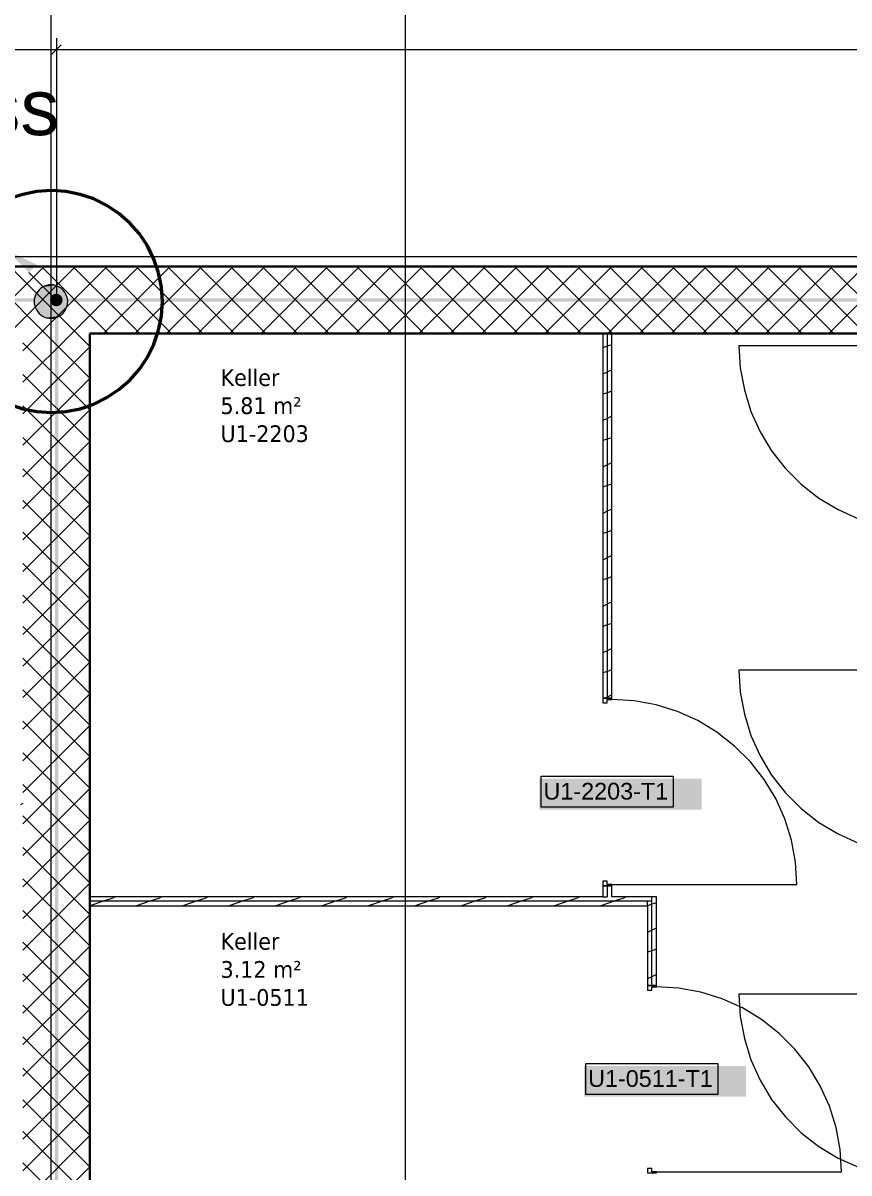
# Model space of a CAD drawing. Extents: x -1132 to 613, y -233 to 616.
# Drawn here: x -355.3 to -281.2, y 434.7 to 537.8 of the extents above; entities that cross this region are included whole.
import ezdxf
from ezdxf.lldxf.tags import DXFTag

# ---------------------------------------------------------------- set-up
doc = ezdxf.new("R2010")
doc.units = 0
doc.layers.get('0').update_dxf_attribs({"lineweight": 13})
for name, color, linetype, lineweight in [('A-AREA-____-IDEN', 7, 'Continuous', 5), ('A-DOOR-____-IDEN', 7, 'Continuous', 5), ('A-DOOR-FRAM-MCUT', 7, 'Continuous', 9), ('A-DOOR-OPNG-OTLN', 7, 'Continuous', 9), ('A-WALL-____-MCUT', 7, 'Continuous', 35), ('A-WALL-____-PATT', 7, 'Continuous', 35), ('A-WALL-FNSH-MCUT', 7, 'Continuous', 35), ('S-GRID-____-OTLN', 7, 'Continuous', 5)]:
    doc.layers.add(name, color=color, linetype=linetype, lineweight=lineweight)
for name, color, linetype, lineweight, true_color in [('A-DETL-____-OTLN', 5, 'Continuous', 9, 0x0000ff), ('EL01_VVV_Mass Blitzschutz', 3, 'Continuous', 13, 0x00ff00), ('EL01_WAN_Blitzschutz Text', 1, 'Continuous', 13, 0xff0000), ('EL01_WAN_Leitung_Potentialausgleich', 1, 'fein_strichliert', 13, 0xff0000)]:
    doc.layers.add(name, color=color, linetype=linetype, lineweight=lineweight, true_color=true_color)
doc.styles.get("Standard").update_dxf_attribs({"font": 'arial.ttf'})
tags = doc.linetypes.add('_Rasterlinie_', pattern=[0.375, 0.2, -0.05, 0.075, -0.05]).pattern_tags.tags
tags[10:11] = [DXFTag(74, 4), DXFTag(75, 0), DXFTag(340, '0'), DXFTag(46, 1.0), DXFTag(50, 0.0), DXFTag(44, 0.0), DXFTag(45, 0.0)]
tags[8:9] = [DXFTag(74, 4), DXFTag(75, 0), DXFTag(340, '0'), DXFTag(46, 1.0), DXFTag(50, 0.0), DXFTag(44, 0.0), DXFTag(45, 0.0)]
tags[6:7] = [DXFTag(74, 4), DXFTag(75, 0), DXFTag(340, '0'), DXFTag(46, 1.0), DXFTag(50, 0.0), DXFTag(44, 0.0), DXFTag(45, 0.0)]
tags[4:5] = [DXFTag(74, 4), DXFTag(75, 0), DXFTag(340, '0'), DXFTag(46, 1.0), DXFTag(50, 0.0), DXFTag(44, 0.0), DXFTag(45, 0.0)]
tags = doc.linetypes.add('_Strichliert - Fein_', pattern=[0.15, 0.1, -0.05]).pattern_tags.tags
tags[6:7] = [DXFTag(74, 4), DXFTag(75, 0), DXFTag(340, '0'), DXFTag(46, 1.0), DXFTag(50, 0.0), DXFTag(44, 0.0), DXFTag(45, 0.0)]
tags[4:5] = [DXFTag(74, 4), DXFTag(75, 0), DXFTag(340, '0'), DXFTag(46, 1.0), DXFTag(50, 0.0), DXFTag(44, 0.0), DXFTag(45, 0.0)]
tags = doc.linetypes.add('fein_strichliert', pattern=[4, 1, -2, 1]).pattern_tags.tags
tags[8:9] = [DXFTag(74, 4), DXFTag(75, 0), DXFTag(340, '0'), DXFTag(46, 0.0), DXFTag(50, 0.0), DXFTag(44, 0.0), DXFTag(45, 0.0)]
tags[6:7] = [DXFTag(74, 4), DXFTag(75, 0), DXFTag(340, '0'), DXFTag(46, 0.0), DXFTag(50, 0.0), DXFTag(44, 0.0), DXFTag(45, 0.0)]
tags[4:5] = [DXFTag(74, 4), DXFTag(75, 0), DXFTag(340, '0'), DXFTag(46, 0.0), DXFTag(50, 0.0), DXFTag(44, 0.0), DXFTag(45, 0.0)]

# ---------------------------------------------------------------- blocks, each defined once
blk = doc.blocks.new('Referenz-A0UJ2EK7XE', base_point=(-1124.08, -162.87))
at = {"layer": 'A-DETL-____-OTLN', "color": 0, "linetype": '_Strichliert - Fein_', "ltscale": 0.13}
blk.add_line((64.01, 516.86), (-1115.8, 516.86), dxfattribs=at)
at = {"layer": 'A-DOOR-____-IDEN', "color": 0, "linetype": 'Continuous', "ltscale": 0.13}
for p, q in [((-308.83, 470.29), (-296.99, 470.29)), ((-308.83, 467.51), (-308.83, 470.29)), ((-296.99, 470.29), (-296.99, 467.51)), ((-296.99, 467.51), (-308.83, 467.51)), ((-304.83, 444.53), (-292.99, 444.53)), ((-304.83, 441.75), (-304.83, 444.53)), ((-292.99, 444.53), (-292.99, 441.75)), ((-292.99, 441.75), (-304.83, 441.75))]:
    blk.add_line(p, q, dxfattribs=at)
at = {"layer": 'A-DOOR-____-IDEN', "color": 7, "linetype": 'Continuous', "ltscale": 0.13, "true_color": 0xffffff}
for points in [[(-309, 467.29), (-294.46, 467.29), (-309, 470.05)], [(-294.46, 467.29), (-309, 470.05), (-294.46, 470.05)], [(-305, 441.53), (-290.46, 441.53), (-305, 444.29)], [(-290.46, 441.53), (-305, 444.29), (-290.46, 444.29)]]:
    blk.add_solid(points, dxfattribs=at)
at = {"layer": 'A-DOOR-FRAM-MCUT', "color": 0, "linetype": 'Continuous', "ltscale": 0.13}
for p, q in [((-302.51, 477.26), (-303.31, 477.26)), ((-303.31, 477.26), (-303.31, 476.86)), ((-303.31, 476.86), (-302.91, 476.86)), ((-302.91, 476.86), (-302.91, 477.16)), ((-302.91, 477.16), (-302.51, 477.16)), ((-302.51, 477.16), (-302.51, 477.26)), ((-302.91, 460.86), (-303.31, 460.86)), ((-303.31, 460.86), (-303.31, 460.46)), ((-303.31, 460.46), (-302.51, 460.46)), ((-302.91, 460.56), (-302.91, 460.86)), ((-302.51, 460.56), (-302.91, 460.56)), ((-302.51, 460.46), (-302.51, 460.56)), ((-298.51, 451.5), (-299.31, 451.5)), ((-299.31, 451.5), (-299.31, 451.1)), ((-299.31, 451.1), (-298.91, 451.1)), ((-298.91, 451.1), (-298.91, 451.4)), ((-298.91, 451.4), (-298.51, 451.4)), ((-298.51, 451.4), (-298.51, 451.5)), ((-298.91, 435.1), (-299.31, 435.1)), ((-299.31, 435.1), (-299.31, 434.7)), ((-299.31, 434.7), (-298.51, 434.7)), ((-298.91, 434.8), (-298.91, 435.1)), ((-298.51, 434.8), (-298.91, 434.8)), ((-298.51, 434.7), (-298.51, 434.8))]:
    blk.add_line(p, q, dxfattribs=at)
at = {"layer": 'A-DOOR-OPNG-OTLN', "color": 0, "linetype": 'Continuous', "ltscale": 0.13}
for p, q in [((-274.51, 508.88), (-291.11, 508.88)), ((-291.11, 508.88), (-290.99, 506.88)), ((-290.99, 506.88), (-290.62, 504.91)), ((-290.62, 504.91), (-290.03, 502.99)), ((-290.03, 502.99), (-289.2, 501.16)), ((-289.2, 501.16), (-288.17, 499.45)), ((-288.17, 499.45), (-286.93, 497.87)), ((-286.93, 497.87), (-285.51, 496.45)), ((-285.51, 496.45), (-283.94, 495.22)), ((-283.94, 495.22), (-282.22, 494.18)), ((-282.22, 494.18), (-280.39, 493.36)), ((-274.51, 479.8), (-291.11, 479.8)), ((-291.11, 479.8), (-290.99, 477.8)), ((-290.99, 477.8), (-290.62, 475.83)), ((-300.51, 477.04), (-302.51, 477.16)), ((-298.53, 476.68), (-300.51, 477.04)), ((-296.62, 476.08), (-298.53, 476.68)), ((-294.79, 475.26), (-296.62, 476.08)), ((-290.62, 475.83), (-290.03, 473.92)), ((-293.08, 474.22), (-294.79, 475.26)), ((-291.5, 472.98), (-293.08, 474.22)), ((-290.03, 473.92), (-289.2, 472.09)), ((-290.08, 471.57), (-291.5, 472.98)), ((-288.84, 469.99), (-290.08, 471.57)), ((-289.2, 472.09), (-288.17, 470.37)), ((-288.17, 470.37), (-286.93, 468.8)), ((-287.81, 468.27), (-288.84, 469.99)), ((-286.98, 466.44), (-287.81, 468.27)), ((-286.93, 468.8), (-285.51, 467.38)), ((-285.51, 467.38), (-283.94, 466.14)), ((-286.39, 464.53), (-286.98, 466.44)), ((-283.94, 466.14), (-282.22, 465.1)), ((-282.22, 465.1), (-280.39, 464.28)), ((-286.03, 462.56), (-286.39, 464.53)), ((-285.91, 460.56), (-286.03, 462.56)), ((-302.51, 460.56), (-285.91, 460.56)), ((-296.51, 451.28), (-298.51, 451.4)), ((-294.53, 450.92), (-296.51, 451.28)), ((-292.62, 450.32), (-294.53, 450.92)), ((-274.51, 450.73), (-291.11, 450.73)), ((-291.11, 450.73), (-290.99, 448.73)), ((-290.79, 449.5), (-292.62, 450.32)), ((-290.99, 448.73), (-290.62, 446.76)), ((-289.08, 448.46), (-290.79, 449.5)), ((-287.5, 447.22), (-289.08, 448.46)), ((-290.62, 446.76), (-290.03, 444.84)), ((-286.08, 445.81), (-287.5, 447.22)), ((-284.84, 444.23), (-286.08, 445.81)), ((-290.03, 444.84), (-289.2, 443.01)), ((-283.81, 442.51), (-284.84, 444.23)), ((-289.2, 443.01), (-288.17, 441.3)), ((-282.98, 440.68), (-283.81, 442.51)), ((-288.17, 441.3), (-286.93, 439.72)), ((-282.39, 438.77), (-282.98, 440.68)), ((-286.93, 439.72), (-285.51, 438.3)), ((-285.51, 438.3), (-283.94, 437.07)), ((-282.03, 436.8), (-282.39, 438.77)), ((-283.94, 437.07), (-282.22, 436.03)), ((-281.91, 434.8), (-282.03, 436.8)), ((-282.22, 436.03), (-280.39, 435.21)), ((-298.51, 434.8), (-281.91, 434.8))]:
    blk.add_line(p, q, dxfattribs=at)
at = {"layer": 'A-WALL-____-MCUT', "color": 0, "linetype": 'Continuous', "ltscale": 0.35}
for p, q in [((51.19, 515.98), (-1115.8, 515.98)), ((-349.31, 407.14), (-349.31, 509.98)), ((-349.31, 509.98), (-226.61, 509.98))]:
    blk.add_line(p, q, dxfattribs=at)
at = {"layer": 'A-WALL-____-MCUT', "color": 0, "linetype": 'Continuous', "lineweight": 9, "ltscale": 0.13}
for p, q in [((-302.91, 509.98), (-302.91, 477.26)), ((-302.91, 460.46), (-302.91, 459.46)), ((-298.91, 459.06), (-349.31, 459.06)), ((-303.31, 459.46), (-302.91, 459.46)), ((-299.31, 458.66), (-299.31, 459.06)), ((-298.91, 451.5), (-298.91, 459.46))]:
    blk.add_line(p, q, dxfattribs=at)
at = {"layer": 'A-WALL-____-PATT', "color": 0, "linetype": 'Continuous', "lineweight": 9, "ltscale": 0.13}
for p, q in [((-359.42, 509.98), (-353.42, 515.98)), ((-353.31, 509.98), (-359.31, 515.98)), ((-356.59, 509.98), (-350.59, 515.98)), ((-350.49, 509.98), (-356.49, 515.98)), ((-353.76, 509.98), (-347.76, 515.98)), ((-347.66, 509.98), (-353.66, 515.98)), ((-350.93, 509.98), (-344.93, 515.98)), ((-344.83, 509.98), (-350.83, 515.98)), ((-348.1, 509.98), (-342.1, 515.98)), ((-342, 509.98), (-348, 515.98)), ((-345.27, 509.98), (-339.27, 515.98)), ((-339.17, 509.98), (-345.17, 515.98)), ((-342.45, 509.98), (-336.45, 515.98)), ((-336.34, 509.98), (-342.34, 515.98)), ((-339.62, 509.98), (-333.62, 515.98)), ((-333.52, 509.98), (-339.52, 515.98)), ((-336.79, 509.98), (-330.79, 515.98)), ((-330.69, 509.98), (-336.69, 515.98)), ((-333.96, 509.98), (-327.96, 515.98)), ((-327.86, 509.98), (-333.86, 515.98)), ((-331.13, 509.98), (-325.13, 515.98)), ((-325.03, 509.98), (-331.03, 515.98)), ((-328.3, 509.98), (-322.3, 515.98)), ((-322.2, 509.98), (-328.2, 515.98)), ((-325.48, 509.98), (-319.48, 515.98)), ((-319.37, 509.98), (-325.37, 515.98)), ((-322.65, 509.98), (-316.65, 515.98)), ((-316.54, 509.98), (-322.54, 515.98)), ((-319.82, 509.98), (-313.82, 515.98)), ((-313.72, 509.98), (-319.72, 515.98)), ((-316.99, 509.98), (-310.99, 515.98)), ((-310.89, 509.98), (-316.89, 515.98)), ((-314.16, 509.98), (-308.16, 515.98)), ((-308.06, 509.98), (-314.06, 515.98)), ((-311.33, 509.98), (-305.33, 515.98)), ((-305.23, 509.98), (-311.23, 515.98)), ((-308.51, 509.98), (-302.51, 515.98)), ((-302.4, 509.98), (-308.4, 515.98)), ((-305.68, 509.98), (-299.68, 515.98)), ((-299.57, 509.98), (-305.57, 515.98)), ((-302.85, 509.98), (-296.85, 515.98)), ((-296.75, 509.98), (-302.75, 515.98)), ((-300.02, 509.98), (-294.02, 515.98)), ((-293.92, 509.98), (-299.92, 515.98)), ((-297.19, 509.98), (-291.19, 515.98)), ((-291.09, 509.98), (-297.09, 515.98)), ((-294.36, 509.98), (-288.36, 515.98)), ((-288.26, 509.98), (-294.26, 515.98)), ((-291.53, 509.98), (-285.53, 515.98)), ((-285.43, 509.98), (-291.43, 515.98)), ((-288.71, 509.98), (-282.71, 515.98)), ((-282.6, 509.98), (-288.6, 515.98)), ((-285.88, 509.98), (-279.88, 515.98)), ((-279.78, 509.98), (-285.78, 515.98)), ((-283.05, 509.98), (-277.05, 515.98)), ((-276.95, 509.98), (-282.95, 515.98)), ((-355.31, 508.43), (-353.76, 509.98)), ((-355.31, 505.6), (-350.93, 509.98)), ((-349.31, 505.97), (-353.31, 509.98)), ((-349.31, 508.8), (-350.49, 509.98)), ((-349.31, 503.14), (-355.31, 509.14)), ((-355.31, 502.78), (-349.31, 508.78)), ((-302.91, 508.83), (-303.31, 508.7)), ((-302.51, 508.96), (-302.91, 508.83)), ((-349.31, 500.31), (-355.31, 506.31)), ((-302.91, 506.52), (-303.31, 506.32)), ((-302.51, 506.72), (-302.91, 506.52)), ((-355.31, 499.95), (-349.31, 505.95)), ((-302.91, 504.66), (-303.31, 504.53)), ((-302.51, 504.8), (-302.91, 504.66)), ((-349.31, 497.48), (-355.31, 503.48)), ((-355.31, 497.12), (-349.31, 503.12)), ((-302.91, 502.36), (-303.31, 502.16)), ((-302.51, 502.56), (-302.91, 502.36)), ((-349.31, 494.66), (-355.31, 500.66)), ((-355.31, 494.29), (-349.31, 500.29)), ((-302.91, 500.5), (-303.31, 500.37)), ((-302.51, 500.63), (-302.91, 500.5)), ((-302.91, 498.19), (-303.31, 497.99)), ((-302.51, 498.39), (-302.91, 498.19)), ((-349.31, 491.83), (-355.31, 497.83)), ((-355.31, 491.46), (-349.31, 497.46)), ((-302.91, 496.33), (-303.31, 496.2)), ((-302.51, 496.47), (-302.91, 496.33)), ((-349.31, 489), (-355.31, 495)), ((-355.31, 488.63), (-349.31, 494.63)), ((-302.91, 494.03), (-303.31, 493.83)), ((-302.51, 494.23), (-302.91, 494.03)), ((-349.31, 486.17), (-355.31, 492.17)), ((-302.91, 492.17), (-303.31, 492.04)), ((-302.51, 492.3), (-302.91, 492.17)), ((-355.31, 485.8), (-349.31, 491.8)), ((-302.91, 489.86), (-303.31, 489.66)), ((-302.51, 490.06), (-302.91, 489.86)), ((-349.31, 483.34), (-355.31, 489.34)), ((-355.31, 482.98), (-349.31, 488.98)), ((-302.91, 488.01), (-303.31, 487.87)), ((-302.51, 488.14), (-302.91, 488.01)), ((-349.31, 480.51), (-355.31, 486.51)), ((-355.31, 480.15), (-349.31, 486.15)), ((-302.91, 485.7), (-303.31, 485.5)), ((-302.51, 485.9), (-302.91, 485.7)), ((-349.31, 477.69), (-355.31, 483.69)), ((-302.91, 483.84), (-303.31, 483.71)), ((-302.51, 483.97), (-302.91, 483.84)), ((-355.31, 477.32), (-349.31, 483.32)), ((-302.51, 481.73), (-302.91, 481.53)), ((-349.31, 474.86), (-355.31, 480.86)), ((-302.91, 481.53), (-303.31, 481.33)), ((-355.31, 474.49), (-349.31, 480.49)), ((-302.91, 479.68), (-303.31, 479.54)), ((-302.51, 479.81), (-302.91, 479.68)), ((-349.31, 472.03), (-355.31, 478.03)), ((-355.31, 471.66), (-349.31, 477.66)), ((-302.51, 477.57), (-302.91, 477.37)), ((-302.91, 477.37), (-303.12, 477.26)), ((-349.31, 469.2), (-355.31, 475.2)), ((-355.31, 468.83), (-349.31, 474.83)), ((-349.31, 466.37), (-355.31, 472.37)), ((-355.31, 466.01), (-349.31, 472.01)), ((-349.31, 463.54), (-355.31, 469.54)), ((-355.31, 463.18), (-349.31, 469.18)), ((-355.31, 467.83), (-355.53, 467.71)), ((-349.31, 460.72), (-355.31, 466.72)), ((-355.31, 460.35), (-349.31, 466.35)), ((-349.31, 457.89), (-355.31, 463.89)), ((-355.31, 457.52), (-349.31, 463.52)), ((-349.31, 455.06), (-355.31, 461.06)), ((-355.31, 454.69), (-349.31, 460.69)), ((-348.1, 459.06), (-349.3, 458.66)), ((-347.25, 459.34), (-348.1, 459.06)), ((-347.05, 459.46), (-347.2, 459.38)), ((-343.93, 459.06), (-345.13, 458.66)), ((-343.08, 459.34), (-343.93, 459.06)), ((-342.89, 459.46), (-343.04, 459.38)), ((-339.77, 459.06), (-340.97, 458.66)), ((-338.92, 459.34), (-339.77, 459.06)), ((-338.72, 459.46), (-338.87, 459.38)), ((-335.61, 459.06), (-336.81, 458.66)), ((-334.75, 459.34), (-335.61, 459.06)), ((-334.56, 459.46), (-334.71, 459.38)), ((-331.44, 459.06), (-332.64, 458.66)), ((-330.59, 459.34), (-331.44, 459.06)), ((-330.39, 459.46), (-330.54, 459.38)), ((-327.28, 459.06), (-328.48, 458.66)), ((-326.42, 459.34), (-327.28, 459.06)), ((-326.23, 459.46), (-326.38, 459.38)), ((-323.11, 459.06), (-324.31, 458.66)), ((-322.26, 459.34), (-323.11, 459.06)), ((-322.07, 459.46), (-322.21, 459.38)), ((-318.95, 459.06), (-320.15, 458.66)), ((-318.09, 459.34), (-318.95, 459.06)), ((-317.9, 459.46), (-318.05, 459.38)), ((-314.78, 459.06), (-315.98, 458.66)), ((-313.93, 459.34), (-314.78, 459.06)), ((-313.74, 459.46), (-313.88, 459.38)), ((-310.62, 459.06), (-311.82, 458.66)), ((-309.76, 459.34), (-310.62, 459.06)), ((-309.57, 459.46), (-309.72, 459.38)), ((-306.45, 459.06), (-307.65, 458.66)), ((-305.6, 459.34), (-306.45, 459.06)), ((-305.41, 459.46), (-305.55, 459.38)), ((-302.29, 459.06), (-303.49, 458.66)), ((-301.43, 459.34), (-302.29, 459.06)), ((-301.24, 459.46), (-301.39, 459.38)), ((-298.51, 458.93), (-298.91, 458.8)), ((-349.31, 452.23), (-355.31, 458.23)), ((-355.31, 451.86), (-349.31, 457.86)), ((-299.31, 458.66), (-299.32, 458.66)), ((-298.91, 458.8), (-299.31, 458.66)), ((-298.91, 456.46), (-299.31, 456.26)), ((-298.51, 456.66), (-298.91, 456.46)), ((-349.31, 449.4), (-355.31, 455.4)), ((-355.31, 449.04), (-349.31, 455.04)), ((-298.51, 454.77), (-298.91, 454.63)), ((-298.91, 454.63), (-299.31, 454.5)), ((-349.31, 446.57), (-355.31, 452.57)), ((-355.31, 446.21), (-349.31, 452.21)), ((-298.91, 452.3), (-299.31, 452.1)), ((-298.51, 452.5), (-298.91, 452.3)), ((-349.31, 443.74), (-355.31, 449.74)), ((-355.31, 443.38), (-349.31, 449.38)), ((-349.31, 440.92), (-355.31, 446.92)), ((-355.31, 440.55), (-349.31, 446.55)), ((-349.31, 438.09), (-355.31, 444.09)), ((-355.31, 437.72), (-349.31, 443.72)), ((-349.31, 435.26), (-355.31, 441.26)), ((-355.31, 434.89), (-349.31, 440.89)), ((-349.31, 432.43), (-355.31, 438.43)), ((-355.31, 432.06), (-349.31, 438.06)), ((-349.31, 429.6), (-355.31, 435.6)), ((-355.31, 429.24), (-349.31, 435.24))]:
    blk.add_line(p, q, dxfattribs=at)
at = {"layer": 'A-WALL-FNSH-MCUT', "color": 0, "linetype": 'Continuous', "lineweight": 9, "ltscale": 0.13}
for p, q in [((-303.31, 509.98), (-303.31, 477.26)), ((-302.51, 477.26), (-302.51, 509.98)), ((-303.31, 477.26), (-302.51, 477.26)), ((-302.51, 460.46), (-303.31, 460.46)), ((-303.31, 460.46), (-303.31, 459.46)), ((-302.51, 459.46), (-302.51, 460.46)), ((-303.31, 459.46), (-349.31, 459.46)), ((-298.51, 459.46), (-302.51, 459.46)), ((-298.51, 451.5), (-298.51, 459.46)), ((-349.31, 458.66), (-299.31, 458.66)), ((-299.31, 458.66), (-299.31, 451.5)), ((-299.31, 451.5), (-298.51, 451.5))]:
    blk.add_line(p, q, dxfattribs=at)
at = {"layer": 'S-GRID-____-OTLN', "color": 0, "linetype": '_Rasterlinie_', "ltscale": 0.13}
for p, q in [((-352.81, 600.16), (-352.81, 199.37)), ((-321.01, -159.1), (-321.01, 585.98))]:
    blk.add_line(p, q, dxfattribs=at)
at = {"layer": 'A-AREA-____-IDEN', "color": 0, "linetype": 'Continuous', "ltscale": 0.13, "char_height": 1.5, "attachment_point": 1}
for s, insert in [('{\\W0.9;\\fVerdana;Keller}', (-337.59, 506.77)), ('{\\W0.9;\\fVerdana;5.81 m²}', (-337.59, 504.25)), ('{\\W0.9;\\fVerdana;U1-2203}', (-337.59, 501.74)), ('{\\W0.9;\\fVerdana;Keller}', (-337.59, 456.22)), ('{\\W0.9;\\fVerdana;3.12 m²}', (-337.59, 453.7)), ('{\\W0.9;\\fVerdana;U1-0511}', (-337.59, 451.19))]:
    blk.add_mtext(s, dxfattribs=dict(at, insert=insert))
at = {"layer": 'A-DOOR-____-IDEN', "color": 0, "linetype": 'Continuous', "ltscale": 0.13, "char_height": 1.5, "attachment_point": 1}
for s, insert in [('{\\fArial;U1-2203-T1}', (-308.63, 469.68)), ('{\\fArial;U1-0511-T1}', (-304.63, 443.92))]:
    blk.add_mtext(s, dxfattribs=dict(at, insert=insert))
blk = doc.blocks.new('Bauteilbeschriftung-A0UJ2EKBXE', base_point=(-456.09, 527.76))
at = {"color": 0, "linetype": 'ByBlock', "lineweight": -2, "ltscale": 0.13, "insert": (-456.09, 532.76), "char_height": 5, "attachment_point": 1}
blk.add_mtext('{\\fArial;Bodenpfahl Armierungsanschluss }', dxfattribs=at)
blk = doc.blocks.new('Kreis-A0UJ2ENVXE', base_point=(-362.71, 502.89))
at = {"color": 0, "linetype": 'ByBlock', "lineweight": -2, "ltscale": 0.5}
for p, q in [((-356.57, 522.04), (-357.73, 521.46)), ((-355.33, 522.45), (-356.57, 522.04)), ((-354.06, 522.71), (-355.33, 522.45)), ((-352.76, 522.79), (-354.06, 522.71)), ((-351.46, 522.71), (-352.76, 522.79)), ((-350.18, 522.45), (-351.46, 522.71)), ((-348.95, 522.04), (-350.18, 522.45)), ((-347.78, 521.46), (-348.95, 522.04)), ((-358.82, 520.74), (-359.8, 519.88)), ((-357.73, 521.46), (-358.82, 520.74)), ((-346.7, 520.74), (-347.78, 521.46)), ((-345.72, 519.88), (-346.7, 520.74)), ((-359.8, 519.88), (-360.65, 518.9)), ((-344.86, 518.9), (-345.72, 519.88)), ((-360.65, 518.9), (-361.38, 517.82)), ((-344.14, 517.82), (-344.86, 518.9)), ((-361.38, 517.82), (-361.95, 516.65)), ((-343.56, 516.65), (-344.14, 517.82)), ((-361.95, 516.65), (-362.37, 515.42)), ((-343.14, 515.42), (-343.56, 516.65)), ((-362.37, 515.42), (-362.63, 514.14)), ((-342.89, 514.14), (-343.14, 515.42)), ((-362.63, 514.14), (-362.71, 512.84)), ((-342.8, 512.84), (-342.89, 514.14)), ((-362.71, 512.84), (-362.63, 511.54)), ((-342.89, 511.54), (-342.8, 512.84)), ((-362.63, 511.54), (-362.37, 510.26)), ((-343.14, 510.26), (-342.89, 511.54)), ((-362.37, 510.26), (-361.95, 509.03)), ((-343.56, 509.03), (-343.14, 510.26)), ((-361.95, 509.03), (-361.38, 507.86)), ((-344.14, 507.86), (-343.56, 509.03)), ((-361.38, 507.86), (-360.65, 506.78)), ((-344.86, 506.78), (-344.14, 507.86)), ((-360.65, 506.78), (-359.8, 505.8)), ((-345.72, 505.8), (-344.86, 506.78)), ((-359.8, 505.8), (-358.82, 504.94)), ((-346.7, 504.94), (-345.72, 505.8)), ((-358.82, 504.94), (-357.73, 504.22)), ((-347.78, 504.22), (-346.7, 504.94)), ((-357.73, 504.22), (-356.57, 503.64)), ((-356.57, 503.64), (-355.33, 503.23)), ((-355.33, 503.23), (-354.06, 502.97)), ((-351.46, 502.97), (-350.18, 503.23)), ((-350.18, 503.23), (-348.95, 503.64)), ((-348.95, 503.64), (-347.78, 504.22)), ((-354.06, 502.97), (-352.76, 502.89)), ((-352.76, 502.89), (-351.46, 502.97))]:
    blk.add_line(p, q, dxfattribs=at)
blk = doc.blocks.new('Anschlusspunkt-A0UJ2EP5XE', base_point=(-354.3, 511.34))
at = {"color": 0, "linetype": 'ByBlock', "lineweight": -2, "ltscale": 0.13}
for p, q in [((-354.1, 513.59), (-354.19, 513.41)), ((-353.99, 513.75), (-354.1, 513.59)), ((-353.86, 513.9), (-353.99, 513.75)), ((-353.72, 514.03), (-353.86, 513.9)), ((-353.55, 514.14), (-353.72, 514.03)), ((-353.38, 514.23), (-353.55, 514.14)), ((-353.19, 514.29), (-353.38, 514.23)), ((-353, 514.33), (-353.19, 514.29)), ((-352.8, 514.34), (-353, 514.33)), ((-352.61, 514.33), (-352.8, 514.34)), ((-352.42, 514.29), (-352.61, 514.33)), ((-352.23, 514.23), (-352.42, 514.29)), ((-352.05, 514.14), (-352.23, 514.23)), ((-351.89, 514.03), (-352.05, 514.14)), ((-351.74, 513.9), (-351.89, 514.03)), ((-351.61, 513.75), (-351.74, 513.9)), ((-351.5, 513.59), (-351.61, 513.75)), ((-351.42, 513.41), (-351.5, 513.59)), ((-354.29, 513.04), (-354.3, 512.84)), ((-354.3, 512.84), (-354.29, 512.64)), ((-354.25, 513.23), (-354.29, 513.04)), ((-354.29, 512.64), (-354.25, 512.45)), ((-354.19, 513.41), (-354.25, 513.23)), ((-351.35, 513.23), (-351.42, 513.41)), ((-351.32, 513.04), (-351.35, 513.23)), ((-351.35, 512.45), (-351.32, 512.64)), ((-351.3, 512.84), (-351.32, 513.04)), ((-351.32, 512.64), (-351.3, 512.84)), ((-354.25, 512.45), (-354.19, 512.27)), ((-354.19, 512.27), (-354.1, 512.09)), ((-354.1, 512.09), (-353.99, 511.93)), ((-353.99, 511.93), (-353.86, 511.78)), ((-353.86, 511.78), (-353.72, 511.65)), ((-353.72, 511.65), (-353.55, 511.54)), ((-353.55, 511.54), (-353.38, 511.45)), ((-353.38, 511.45), (-353.19, 511.39)), ((-352.42, 511.39), (-352.23, 511.45)), ((-352.23, 511.45), (-352.05, 511.54)), ((-352.05, 511.54), (-351.89, 511.65)), ((-351.89, 511.65), (-351.74, 511.78)), ((-351.74, 511.78), (-351.61, 511.93)), ((-351.61, 511.93), (-351.5, 512.09)), ((-351.5, 512.09), (-351.42, 512.27)), ((-351.42, 512.27), (-351.35, 512.45)), ((-353.19, 511.39), (-353, 511.35)), ((-353, 511.35), (-352.8, 511.34)), ((-352.8, 511.34), (-352.61, 511.35)), ((-352.61, 511.35), (-352.42, 511.39))]:
    blk.add_line(p, q, dxfattribs=at)
for points in [[(-351.36, 513.23), (-354.25, 513.23), (-351.5, 513.58)], [(-354.25, 513.23), (-351.5, 513.58), (-354.11, 513.58)], [(-351.5, 513.58), (-354.11, 513.58), (-351.51, 513.6)], [(-354.11, 513.58), (-351.51, 513.6), (-354.1, 513.6)], [(-351.51, 513.6), (-354.1, 513.6), (-351.74, 513.89)], [(-354.1, 513.6), (-351.74, 513.89), (-353.87, 513.89)], [(-351.74, 513.89), (-353.87, 513.89), (-351.75, 513.91)], [(-353.87, 513.89), (-351.75, 513.91), (-353.85, 513.91)], [(-351.75, 513.91), (-353.85, 513.91), (-352.05, 514.13)], [(-353.85, 513.91), (-352.05, 514.13), (-353.57, 514.13)], [(-352.05, 514.13), (-353.57, 514.13), (-352.07, 514.15)], [(-353.57, 514.13), (-352.07, 514.15), (-353.53, 514.15)], [(-352.07, 514.15), (-353.53, 514.15), (-352.41, 514.28)], [(-353.53, 514.15), (-352.41, 514.28), (-353.21, 514.28)], [(-352.41, 514.28), (-353.21, 514.28), (-352.44, 514.29)], [(-353.21, 514.28), (-352.44, 514.29), (-353.14, 514.29)], [(-352.44, 514.29), (-353.14, 514.29), (-352.83, 514.34)], [(-351.3, 512.84), (-354.3, 512.84), (-351.35, 513.22)], [(-354.3, 512.84), (-351.35, 513.22), (-354.25, 513.22)], [(-354.25, 512.46), (-351.3, 512.84), (-354.3, 512.84)], [(-351.35, 513.22), (-354.25, 513.22), (-351.36, 513.23)], [(-354.25, 513.22), (-351.36, 513.23), (-354.25, 513.23)], [(-351.35, 512.46), (-354.25, 512.46), (-351.3, 512.84)], [(-351.36, 512.45), (-354.25, 512.45), (-351.35, 512.46)], [(-354.25, 512.45), (-351.35, 512.46), (-354.25, 512.46)], [(-354.11, 512.1), (-351.36, 512.45), (-354.25, 512.45)], [(-351.5, 512.1), (-354.11, 512.1), (-351.36, 512.45)], [(-354.1, 512.08), (-351.5, 512.1), (-354.11, 512.1)], [(-351.51, 512.08), (-354.1, 512.08), (-351.5, 512.1)], [(-353.87, 511.79), (-351.51, 512.08), (-354.1, 512.08)], [(-351.74, 511.79), (-353.87, 511.79), (-351.51, 512.08)], [(-353.85, 511.77), (-351.74, 511.79), (-353.87, 511.79)], [(-351.75, 511.77), (-353.85, 511.77), (-351.74, 511.79)], [(-353.57, 511.55), (-351.75, 511.77), (-353.85, 511.77)], [(-352.05, 511.55), (-353.57, 511.55), (-351.75, 511.77)], [(-353.53, 511.53), (-352.05, 511.55), (-353.57, 511.55)], [(-352.07, 511.53), (-353.53, 511.53), (-352.05, 511.55)], [(-353.21, 511.4), (-352.07, 511.53), (-353.53, 511.53)], [(-352.41, 511.4), (-353.21, 511.4), (-352.07, 511.53)], [(-353.14, 511.39), (-352.41, 511.4), (-353.21, 511.4)], [(-352.44, 511.39), (-353.14, 511.39), (-352.41, 511.4)], [(-352.83, 511.34), (-352.44, 511.39), (-353.14, 511.39)]]:
    blk.add_solid(points, dxfattribs=at)
blk = doc.blocks.new('Maß-A0UJ2EPRXE', base_point=(-352.72, 512.98))
at = {"color": 0, "lineweight": -2}
for p, q in [((-352.3, 536.45), (-352.3, 512.98)), ((-351.89, 535.86), (-352.72, 535.03)), ((-352.3, 535.45), (-134.9, 535.45))]:
    blk.add_line(p, q, dxfattribs=at)
blk = doc.blocks.new('Polylinie-A0UJ2EQ9XE', base_point=(-1861.48, -463.72))
at = {"color": 0, "linetype": 'ByBlock', "lineweight": -2, "ltscale": 0.13}
for points in [[(-1115.8, 512.83), (48.05, 512.83), (-1115.8, 513.13)], [(48.05, 512.83), (-1115.8, 513.13), (48.35, 513.13)]]:
    blk.add_solid(points, dxfattribs=at)
blk = doc.blocks.new('Maß-A0UJ2EQPXE', base_point=(-537.32, 512.98))
at = {"color": 0, "lineweight": -2}
for p, q in [((-352.3, 536.45), (-352.3, 512.98)), ((-536.9, 535.45), (-352.3, 535.45)), ((-351.89, 535.86), (-352.72, 535.03))]:
    blk.add_line(p, q, dxfattribs=at)
blk = doc.blocks.new('Steigleitung_nach oben-A0UJ2ER1XE', base_point=(-356.76, 512.42))
at = {"color": 0, "linetype": 'ByBlock', "lineweight": -2, "ltscale": 0.13}
blk.add_line((-354.79, 515.45), (-352.71, 513.37), dxfattribs=at)
for points in [[(-354.09, 516.16), (-355.5, 516.16), (-356.76, 517.42)], [(-354.79, 515.45), (-354.09, 516.16), (-355.5, 516.16)], [(-352.04, 513.46), (-352.6, 513.46), (-352.17, 513.52)], [(-352.6, 513.46), (-352.17, 513.52), (-352.46, 513.52)], [(-352.17, 513.52), (-352.46, 513.52), (-352.32, 513.54)], [(-351.76, 512.98), (-352.88, 512.98), (-351.78, 513.12)], [(-352.88, 512.98), (-351.78, 513.12), (-352.86, 513.12)], [(-352.86, 512.83), (-351.76, 512.98), (-352.88, 512.98)], [(-351.78, 513.12), (-352.86, 513.12), (-351.83, 513.26)], [(-352.86, 513.12), (-351.83, 513.26), (-352.8, 513.26)], [(-351.78, 513.12), (-352.86, 513.12), (-351.78, 513.12)], [(-352.86, 513.12), (-351.78, 513.12), (-352.86, 513.12)], [(-351.78, 512.83), (-352.86, 512.83), (-351.76, 512.98)], [(-352.8, 512.7), (-351.78, 512.83), (-352.86, 512.83)], [(-351.83, 513.26), (-352.8, 513.26), (-351.92, 513.37)], [(-352.8, 513.26), (-351.92, 513.37), (-352.71, 513.37)], [(-351.83, 512.7), (-352.8, 512.7), (-351.78, 512.83)], [(-352.71, 512.58), (-351.83, 512.7), (-352.8, 512.7)], [(-351.92, 513.37), (-352.71, 513.37), (-352.04, 513.46)], [(-352.71, 513.37), (-352.04, 513.46), (-352.6, 513.46)], [(-351.92, 513.37), (-352.71, 513.37), (-351.92, 513.37)], [(-352.71, 513.37), (-351.92, 513.37), (-352.71, 513.37)], [(-351.92, 512.58), (-352.71, 512.58), (-351.83, 512.7)], [(-352.6, 512.49), (-351.92, 512.58), (-352.71, 512.58)], [(-351.92, 512.58), (-352.71, 512.58), (-351.92, 512.58)], [(-352.71, 512.58), (-351.92, 512.58), (-352.71, 512.58)], [(-352.04, 512.49), (-352.6, 512.49), (-351.92, 512.58)], [(-352.46, 512.44), (-352.04, 512.49), (-352.6, 512.49)], [(-352.17, 512.44), (-352.46, 512.44), (-352.04, 512.49)], [(-352.32, 512.42), (-352.17, 512.44), (-352.46, 512.44)]]:
    blk.add_solid(points, dxfattribs=at)

msp = doc.modelspace()

# ---------------------------------------------------------------- linework, layer by layer
at = {"layer": 'EL01_WAN_Leitung_Potentialausgleich', "linetype": 'ByBlock', "ltscale": 0.13}
for points in [[(-352.45, -159.1), (-352.15, -159.1), (-352.45, 512.98)], [(-352.15, -159.1), (-352.45, 512.98), (-352.15, 512.98)]]:
    msp.add_solid(points, dxfattribs=at)

# ---------------------------------------------------------------- block references
at = {"color": 9, "lineweight": 25, "ltscale": 0.25, "true_color": 0xc0c0c0}
msp.add_blockref('Referenz-A0UJ2EK7XE', (-1124.08, -162.87), dxfattribs=at)
at = {"layer": 'EL01_VVV_Mass Blitzschutz', "linetype": 'Continuous', "ltscale": 0.13}
for name, p in [('Maß-A0UJ2EQPXE', (-537.32, 512.98)), ('Maß-A0UJ2EPRXE', (-352.72, 512.98))]:
    msp.add_blockref(name, p, dxfattribs=at)
at = {"layer": 'EL01_WAN_Blitzschutz Text', "linetype": 'ByBlock', "ltscale": 0.13}
msp.add_blockref('Bauteilbeschriftung-A0UJ2EKBXE', (-456.09, 527.76), dxfattribs=at)
at = {"layer": 'EL01_WAN_Leitung_Potentialausgleich', "linetype": 'ByBlock', "lineweight": 50, "ltscale": 0.5}
msp.add_blockref('Kreis-A0UJ2ENVXE', (-362.71, 502.89), dxfattribs=at)
at = {"layer": 'EL01_WAN_Leitung_Potentialausgleich', "linetype": 'ByBlock', "ltscale": 0.13}
for name, p in [('Steigleitung_nach oben-A0UJ2ER1XE', (-356.76, 512.42)), ('Anschlusspunkt-A0UJ2EP5XE', (-354.3, 511.34)), ('Polylinie-A0UJ2EQ9XE', (-1861.48, -463.72))]:
    msp.add_blockref(name, p, dxfattribs=at)

doc.saveas('drawing.dxf')
